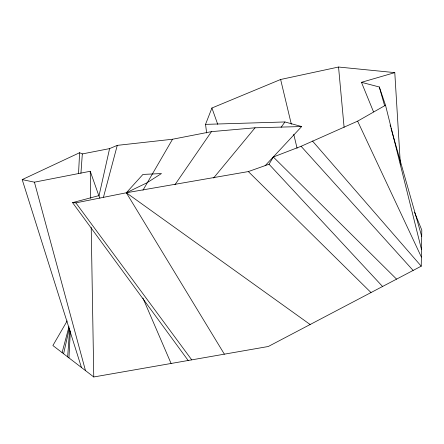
<?xml version="1.0" encoding="UTF-8"?>
<svg xmlns="http://www.w3.org/2000/svg" width="444" height="444" viewBox="0 0 444 444"><rect width="100%" height="100%" fill="white"/><g stroke="black" fill="none" stroke-linecap="round" stroke-linejoin="round"><path stroke-width="0.67" d="M67.161 320.918L52.886 345.532L93.767 376.973L268.293 346.498L421.228 266.184L421.8 230.059L414.507 212.204M68.948 357.881L70.352 330.885M78.527 173.632L79.615 152.714L82.329 153.929L109.59 148.607L117.272 145.366L172.533 139.238L211.483 131.635L255.061 127.789L301.659 126.546L265.118 165.723M67.649 356.887L69.63 329.515M80.925 173.288L82.329 153.929M63.603 353.774L69.353 328.127M99.001 195.848L109.59 148.607M62.093 352.614L68.992 326.706M103.474 197.18L117.272 145.366M206.66 132.972L205.533 124.37L211.916 108.009L280.625 79.487L338.544 67.027L394.788 72.622L400.166 160.861M142.962 190.221L172.533 139.238M188.167 360.489L72.566 202.631L75.868 202.858L126.34 192.768L248.34 171.573L269.036 164.241L273.315 156.998L301.088 146.292L357.631 121.145L385.52 105.245L379.293 86.985L361.455 82.323L373.526 111.871M174.958 184.704L211.483 131.635M281.069 127.361L284.926 121.961L301.659 126.546M213.558 178.027L255.061 127.789M81.463 367.51L22.2 179.609L79.615 152.714M361.455 82.323L394.788 72.622M72.566 202.631L98.818 195.643L99.883 198.113M22.2 179.609L34.421 182.168L90.249 171.273L98.818 195.643M205.533 124.37L284.926 121.961M310.145 324.52L126.34 192.768L142.946 174.425L161.461 173.554L146.831 182.873L126.34 192.768L224.364 354.168M248.34 171.573L371.006 292.557M273.315 156.998L396.575 279.132M269.036 164.241L382.562 286.491M301.088 146.292L413.12 270.44M312.465 141.003L421.228 266.184M75.868 202.858L191.736 359.862M357.631 121.145L421.373 257.054M142.929 298.068L171.09 363.47M211.916 108.009L217.721 124.309M379.293 86.985L384.593 105.661M390.082 125.008L390.648 127.012M391.031 128.344L421.7 236.413M34.421 182.168L85.476 370.596M385.52 105.245L421.495 249.528M280.625 79.487L291.336 124.248M293.734 134.266L297.091 148.296M338.544 67.027L344.1 127.328M400.211 161.511L400.41 164.78M90.249 171.273L90.715 198.34M91.209 227.433L93.767 376.973"/></g></svg>
